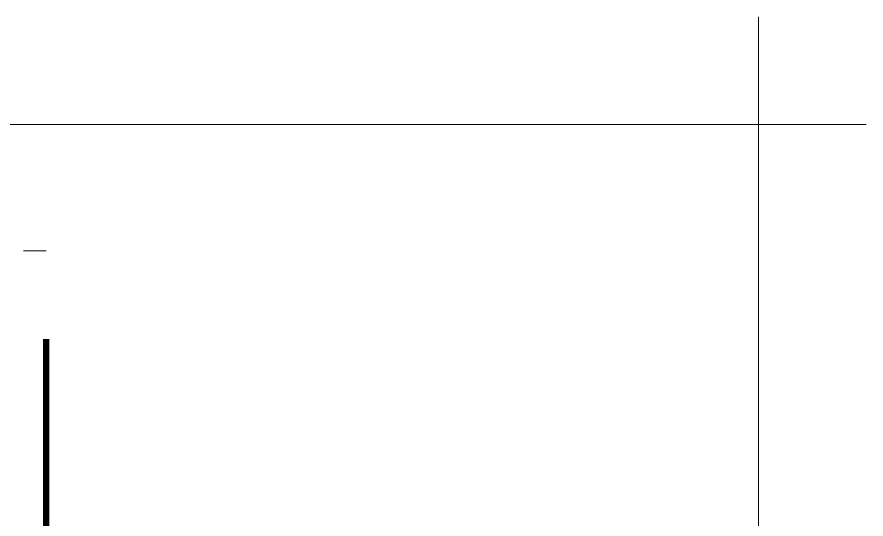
# Model space of a CAD drawing. Header units: millimetres. Extents: x 404985 to 540841, y 1898 to 26709.
# Drawn here: x 537033 to 540841, y 24456 to 26709 of the extents above; entities that cross this region are included whole.
import ezdxf

# ---------------------------------------------------------------- set-up
doc = ezdxf.new("R2010")
doc.units = ezdxf.units.MM
doc.layers.add('TK', color=51, linetype='Continuous', lineweight=18)

# ---------------------------------------------------------------- blocks, each defined once
blk = doc.blocks.new('regggg')
at = {"layer": 'TK', "color": 45, "ltscale": 3}
for p, q in [((214504.2, 5808.9), (214504.2, -13222.3)), ((214504.2, 5808.9), (214504.2, -13222.3)), ((214504.2, 5808.9), (214504.2, -13222.3)), ((188267, 5439.4), (214873.7, 5439.4))]:
    blk.add_line(p, q, dxfattribs=at)
at = {"layer": 'TK', "color": 45}
blk.add_line((211975, 5004.6), (212052.9, 5004.6), dxfattribs=at)
at = {"layer": 'TK', "color": 45, "ltscale": 3}
blk.add_lwpolyline([(214504.2, 5808.9), (214504.2, -13222.3)], dxfattribs=at)
at = {"layer": 'TK', "color": 45, "const_width": 21.8}
blk.add_lwpolyline([(212052.9, -12219.7), (212052.9, 4700.3)], dxfattribs=at)

msp = doc.modelspace()

# ---------------------------------------------------------------- block references
at = {"xscale": 1.303680000000168, "yscale": 1.303680000000168, "zscale": 1.303680000000168}
msp.add_blockref('regggg', (260714.7, 19135.9), dxfattribs=at)

doc.saveas('drawing.dxf')
